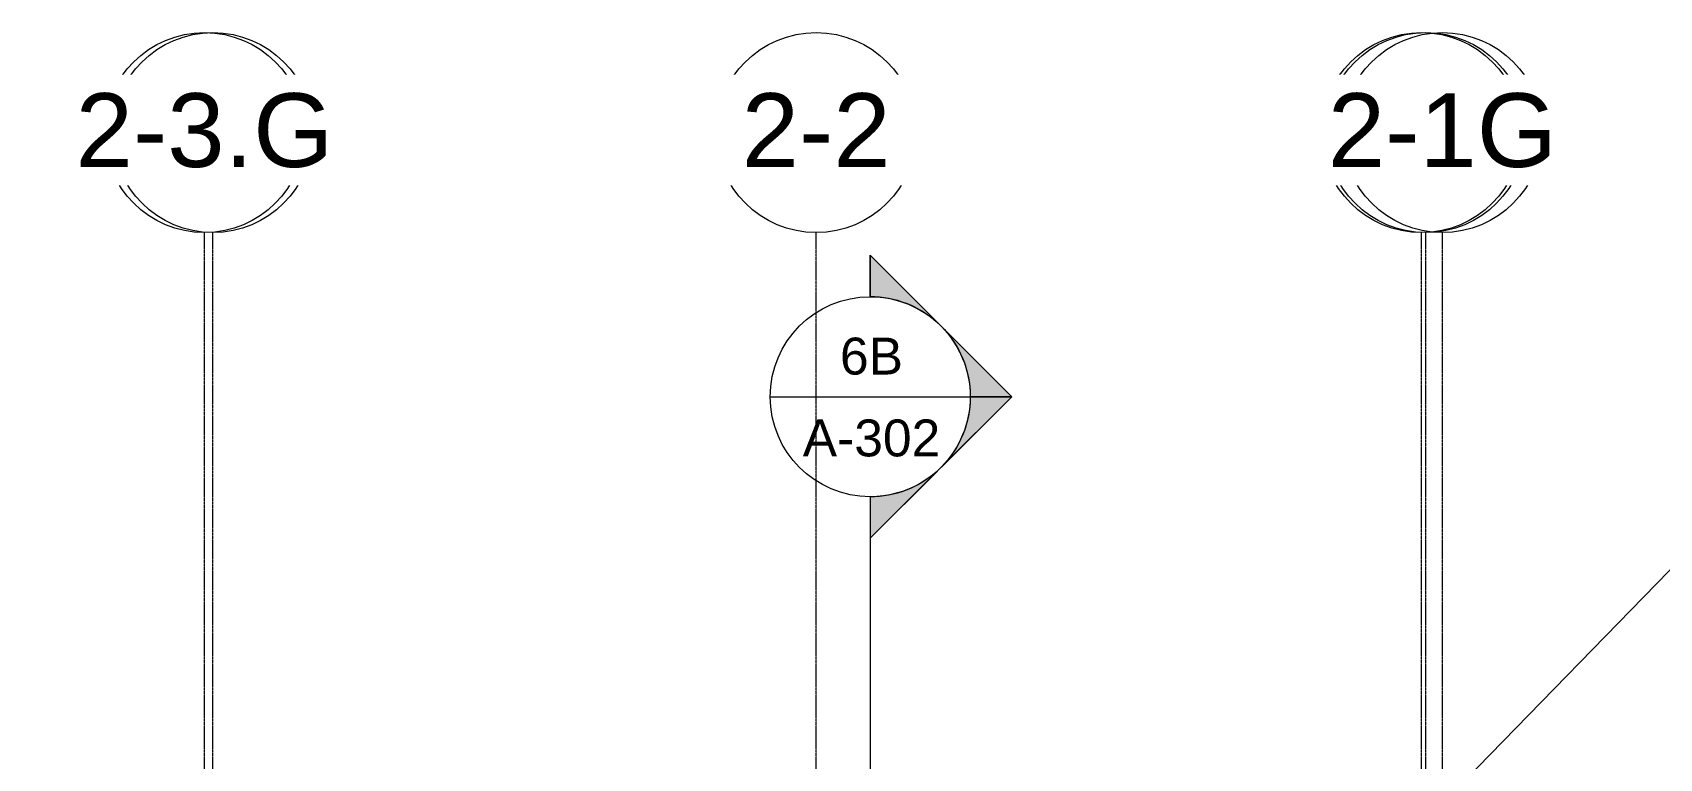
# Model space of a CAD drawing. Header units: inches. Extents: x -23565 to -21, y -324 to 853.
# Drawn here: x -1635 to -854, y 420 to 768 of the extents above; entities that cross this region are included whole.
import ezdxf

# ---------------------------------------------------------------- set-up
doc = ezdxf.new("R2010")
doc.units = ezdxf.units.IN
doc.header["$MEASUREMENT"] = 0
doc.linetypes.add('Grid Line 1_2_', pattern=[0.8749999999999999, 0.4999999999999999, -0.125, 0.125, -0.125])
for name, color, linetype, lineweight in [('A-ANNO-IDEN', 131, 'Continuous', 9), ('G-ANNO-SYMB', 111, 'Continuous', 9), ('S-GRID', 1, 'Continuous', 9), ('S-GRID-IDEN', 1, 'Continuous', 9)]:
    doc.layers.add(name, color=color, linetype=linetype, lineweight=lineweight)
doc.styles.add('Arial_1', font='arial.ttf', dxfattribs={"height": 35.40718562874248})
doc.styles.add('Arial_2', font='arial.ttf', dxfattribs={"height": 17.70359281437124})

# ---------------------------------------------------------------- blocks, each defined once
blk = doc.blocks.new('Grid - Grid Head - Circle-14747-Building Section - East_West looking South _ Fieldhouse')
at = {"layer": 'S-GRID-IDEN'}
blk.add_circle((23085.8902253522, 719.8918076611264), 48, dxfattribs=at)
blk = doc.blocks.new('Section - Section Head - Filled-1526-Building Section - East_West looking South _ Fieldhouse')
at = {"layer": 'G-ANNO-SYMB'}
h = blk.add_hatch(color=256, dxfattribs=at)
edge = h.paths.add_edge_path(flags=0)
edge.add_line((22906.36451102587, -210.3516792933649), (22874.15560031259, -178.1427685800909))
edge.add_line((22874.15560031259, -178.1427685800909), (22874.15560031259, -197.9625483920721))
edge.add_arc((22874.15560031259, -246.0250195739995), 48.06247118192778, 47.92160497537708, 90.0000000000004, ccw=False)
h = blk.add_hatch(color=256, dxfattribs=at)
edge = h.paths.add_edge_path(flags=0)
edge.add_arc((22874.15560031259, -246.0250195739998), 47.99999999999991, -1.1368683772161603e-13, 44.99999999999852, ccw=False)
edge.add_line((22922.15560031259, -246.0250195739996), (22942.0378513065, -246.0250195739996))
edge.add_line((22942.0378513065, -246.0250195739996), (22908.09672580955, -212.0838940770454))
h = blk.add_hatch(color=256, dxfattribs=at)
edge = h.paths.add_edge_path(flags=0)
edge.add_line((22908.09672580955, -279.9661450709538), (22942.0378513065, -246.0250195739996))
edge.add_line((22942.0378513065, -246.0250195739996), (22922.15560031259, -246.0250195739996))
edge.add_arc((22874.15560031259, -246.0250195739993), 48.00000000000296, 314.9999999999999, 359.9999999999997, ccw=False)
h = blk.add_hatch(color=256, dxfattribs=at)
edge = h.paths.add_edge_path(flags=0)
edge.add_arc((22874.15560031259, -246.025019574), 48.06247118192715, 269.9999999999998, 312.0783950246225, ccw=False)
edge.add_line((22874.15560031259, -294.0874907559271), (22874.15560031259, -313.9072705679083))
edge.add_line((22874.15560031259, -313.9072705679083), (22906.36451102587, -281.6983598546342))
for p, q in [((22942.0378513065, -246.0250195739996), (22874.15560031259, -178.1427685800914)), ((22874.15560031259, -198.0250195739998), (22874.15560031259, -178.1427685800914)), ((22874.15560031259, -197.9625483920721), (22874.15560031259, -178.1427685800909)), ((22874.15560031259, -178.1427685800909), (22906.36451102587, -210.3516792933649)), ((22908.09672580955, -212.0838940770454), (22942.0378513065, -246.0250195739996)), ((22942.0378513065, -246.0250195739996), (22874.15560031259, -313.9072705679082)), ((22942.0378513065, -246.0250195739996), (22908.09672580955, -279.9661450709538)), ((22922.15560031259, -246.0250195739996), (22942.0378513065, -246.0250195739996)), ((22942.0378513065, -246.0250195739996), (22922.15560031259, -246.0250195739996)), ((22906.36451102587, -281.6983598546342), (22874.15560031259, -313.9072705679083)), ((22874.15560031259, -294.0250195739998), (22874.15560031259, -313.9072705679082)), ((22874.15560031259, -313.9072705679083), (22874.15560031259, -294.0874907559271))]:
    blk.add_line(p, q, dxfattribs=at)
for centre, radius, start, end in [((22874.15560031259, -246.0250195739998), 48.00000000000009, 90.00000000000011, 269.9999999999997), ((22874.15560031259, -246.0250195739995), 48.06247118192778, 47.92160497537667, 90), ((22874.15560031259, -246.0250195739998), 48.00000000000004, 269.9999999999997, 90.00000000000006), ((22874.15560031259, -246.0250195739998), 47.99999999999991, 359.9999999999996, 44.99999999999815), ((22874.15560031259, -246.0250195739993), 48.00000000000296, 314.9999999999995, 359.9999999999994), ((22874.15560031259, -246.025019574), 48.06247118192715, 269.9999999999994, 312.0783950246221)]:
    blk.add_arc(centre, radius, start, end, dxfattribs=at)

msp = doc.modelspace()

# ---------------------------------------------------------------- linework, layer by layer
at = {"layer": 'A-ANNO-IDEN', "color": 153}
msp.add_line((-999.1329987048339, 356.3627506826502), (-832.9323308885541, 527.0658783656273), dxfattribs=at)
at = {"layer": 'G-ANNO-SYMB'}
for p, q in [((-1281.190768829187, 593.1570754422739), (-1185.190768829187, 593.1570754422739)), ((-1233.190768829172, 545.1570754422744), (-1233.190768829172, -119.0925973580201))]:
    msp.add_line(p, q, dxfattribs=at)
at = {"layer": 'S-GRID', "linetype": 'Grid Line 1_2_'}
for p, q in [((-1552.617503292084, -273.1608068449274), (-1552.617503292084, 671.8918076611269)), ((-1548.617503292073, -273.1608068449274), (-1548.617503292073, 671.8918076611269)), ((-1548.617503292084, -273.1608068449274), (-1548.617503292084, 671.8918076611269)), ((-1259.117503292084, -273.1608068449274), (-1259.117503292084, 671.8918076611269)), ((-1259.117503292084, -273.1608068449274), (-1259.117503292084, 671.8918076611269)), ((-968.6175032920801, -273.1608068449274), (-968.6175032920801, 671.8918076611269)), ((-966.6175032920837, -273.1608068449274), (-966.6175032920837, 671.8918076611269)), ((-958.6175032920801, -273.1608068449274), (-958.6175032920801, 671.8918076611269)), ((-958.6175032920801, -273.1608068449274), (-958.6175032920801, 671.8918076611269))]:
    msp.add_line(p, q, dxfattribs=at)

# ---------------------------------------------------------------- block references
at = {"layer": 'G-ANNO-SYMB', "extrusion": (0, 0, -1), "rotation": 180}
msp.add_blockref('Section - Section Head - Filled-1526-Building Section - East_West looking South _ Fieldhouse', (24107.34636914179, 347.132055868422), dxfattribs=at)
at = {"layer": 'S-GRID-IDEN'}
for p in [(-24634.5077286443, 0), (-24345.00772864431, 0), (-24044.50772864431, 0)]:
    msp.add_blockref('Grid - Grid Head - Circle-14747-Building Section - East_West looking South _ Fieldhouse', p, dxfattribs=at)

# ---------------------------------------------------------------- texts
at = {"layer": 'G-ANNO-SYMB', "char_height": 17.70359281437124, "attachment_point": 2, "line_spacing_factor": 0.9385317878468563, "style": 'Arial_2'}
for s, insert, width in [('6B', (-1232.576028867311, 621.4953245809785), 36.07199999999996), ('A-302', (-1232.57602886731, 582.2228362023129), 78.62399999999991)]:
    msp.add_mtext(s, dxfattribs=dict(at, insert=insert, width=width))

# ---------------------------------------------------------------- next in the draw order: texts
at = {"layer": 'S-GRID-IDEN', "char_height": 35.40718562874248, "attachment_point": 2, "line_spacing_factor": 0.9385317878468563, "style": 'Arial_1', "bg_fill": 3, "box_fill_scale": 1.25, "bg_fill_color": 0, "bg_fill_transparency": 0}
for s, insert, width in [('1-3', (-1548.626730594161, 738.765544570992), 85.10399999999991), ('1-2', (-1259.126730594165, 738.765544570992), 85.10399999999991), ('1-1G', (-958.6267305941701, 738.765544570992), 130.8959999999998)]:
    msp.add_mtext(s, dxfattribs=dict(at, insert=insert, width=width))

# ---------------------------------------------------------------- next in the draw order: block references
at = {"layer": 'S-GRID-IDEN'}
for p in [(-24634.50772864431, 0), (-24345.00772864431, 0), (-24052.50772864431, 0)]:
    msp.add_blockref('Grid - Grid Head - Circle-14747-Building Section - East_West looking South _ Fieldhouse', p, dxfattribs=at)

# ---------------------------------------------------------------- next in the draw order: texts
at = {"layer": 'S-GRID-IDEN', "char_height": 35.40718562874248, "width": 85.10399999999991, "attachment_point": 2, "line_spacing_factor": 0.9385317878468563, "style": 'Arial_1', "bg_fill": 3, "box_fill_scale": 1.25, "bg_fill_color": 0, "bg_fill_transparency": 0}
for s, insert in [('2-3', (-1548.626730594165, 738.765544570992)), ('2-2', (-1259.126730594165, 738.765544570992)), ('2-1', (-966.6267305941648, 738.765544570992))]:
    msp.add_mtext(s, dxfattribs=dict(at, insert=insert))

# ---------------------------------------------------------------- next in the draw order: block references
at = {"layer": 'S-GRID-IDEN'}
for p in [(-24638.50772864431, 0), (-24054.50772864431, 0)]:
    msp.add_blockref('Grid - Grid Head - Circle-14747-Building Section - East_West looking South _ Fieldhouse', p, dxfattribs=at)

# ---------------------------------------------------------------- next in the draw order: texts
at = {"layer": 'S-GRID-IDEN', "char_height": 35.40718562874248, "attachment_point": 2, "line_spacing_factor": 0.9385317878468563, "style": 'Arial_1', "bg_fill": 3, "box_fill_scale": 1.25, "bg_fill_color": 0, "bg_fill_transparency": 0}
for s, insert, width in [('2-3.G', (-1552.626730594167, 738.765544570992), 147.3119999999998), ('1-1', (-968.6267305941684, 738.765544570992), 85.10399999999991)]:
    msp.add_mtext(s, dxfattribs=dict(at, insert=insert, width=width))

# ---------------------------------------------------------------- next in the draw order: block references
at = {"layer": 'S-GRID-IDEN'}
msp.add_blockref('Grid - Grid Head - Circle-14747-Building Section - East_West looking South _ Fieldhouse', (-24044.50772864431, 0), dxfattribs=at)

# ---------------------------------------------------------------- next in the draw order: texts
at = {"layer": 'S-GRID-IDEN', "insert": (-958.6267305941701, 738.765544570992), "char_height": 35.40718562874248, "width": 130.8959999999998, "attachment_point": 2, "line_spacing_factor": 0.9385317878468563, "style": 'Arial_1', "bg_fill": 3, "box_fill_scale": 1.25, "bg_fill_color": 0, "bg_fill_transparency": 0}
msp.add_mtext('2-1G', dxfattribs=at)

doc.saveas('drawing.dxf')
